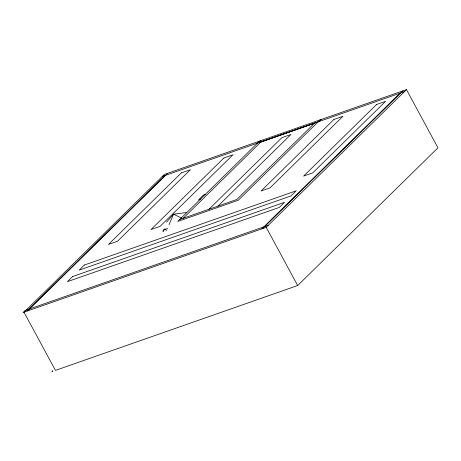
<?xml version="1.0" encoding="UTF-8"?>
<svg xmlns="http://www.w3.org/2000/svg" width="461" height="461" viewBox="0 0 461 461"><rect width="100%" height="100%" fill="white"/><g stroke="black" fill="none" stroke-linecap="round" stroke-linejoin="round"><path stroke-width="0.69" d="M163.338 231.624L164.41 229.14L167.844 228.719M169.072 224.588L173.567 214.158L186.267 212.596M166.628 222.087L173.567 214.158L181.628 218.174M162.652 231.157L164.41 229.14L166.813 230.339M28.634 309.273L164.819 175.583M27.522 310.956L167.804 173.244M260.54 140.755L258.494 142.766L259.601 141.083L177.733 221.453L238.285 200.241L320.153 119.872L319.047 121.554L321.092 119.543M183.196 218.278L261.012 141.884M208.983 209.242L281.901 137.66L290.897 134.508L217.984 206.09M314.638 123.099L236.827 199.486L179.738 219.488M261.733 228.91L399.964 93.203M262.672 228.581L402.954 90.863M268.256 225.331L25.096 310.512L23.05 312.523L266.204 227.342L406.487 89.624L437.95 147.814L297.668 285.532L55.453 370.385L23.989 312.195L164.272 174.483L406.487 89.624M318.107 121.883L260.903 141.988L314.535 123.202M162.22 176.488L404.441 91.635M205.289 194.404L203.555 195.009L198.547 199.93L200.276 199.325M266.204 227.342L297.668 285.532M72.619 276.554L67.427 281.654L279.314 207.421L284.506 202.327L72.619 276.554M84.34 265.046L79.148 270.14L291.035 195.913L296.227 190.814L84.34 265.046M181.346 172.887L108.433 244.468L117.428 241.316L190.347 169.734L181.346 172.887M223.908 157.973L150.995 229.555L160.076 226.374L232.989 154.792L223.908 157.973M52.675 370.967L51.984 371.376L52.675 370.967M333.977 119.416L261.064 190.998L270.06 187.846L342.972 116.264L333.977 119.416M376.539 104.503L303.62 176.085L312.702 172.904L385.621 101.322L376.539 104.503"/></g></svg>
